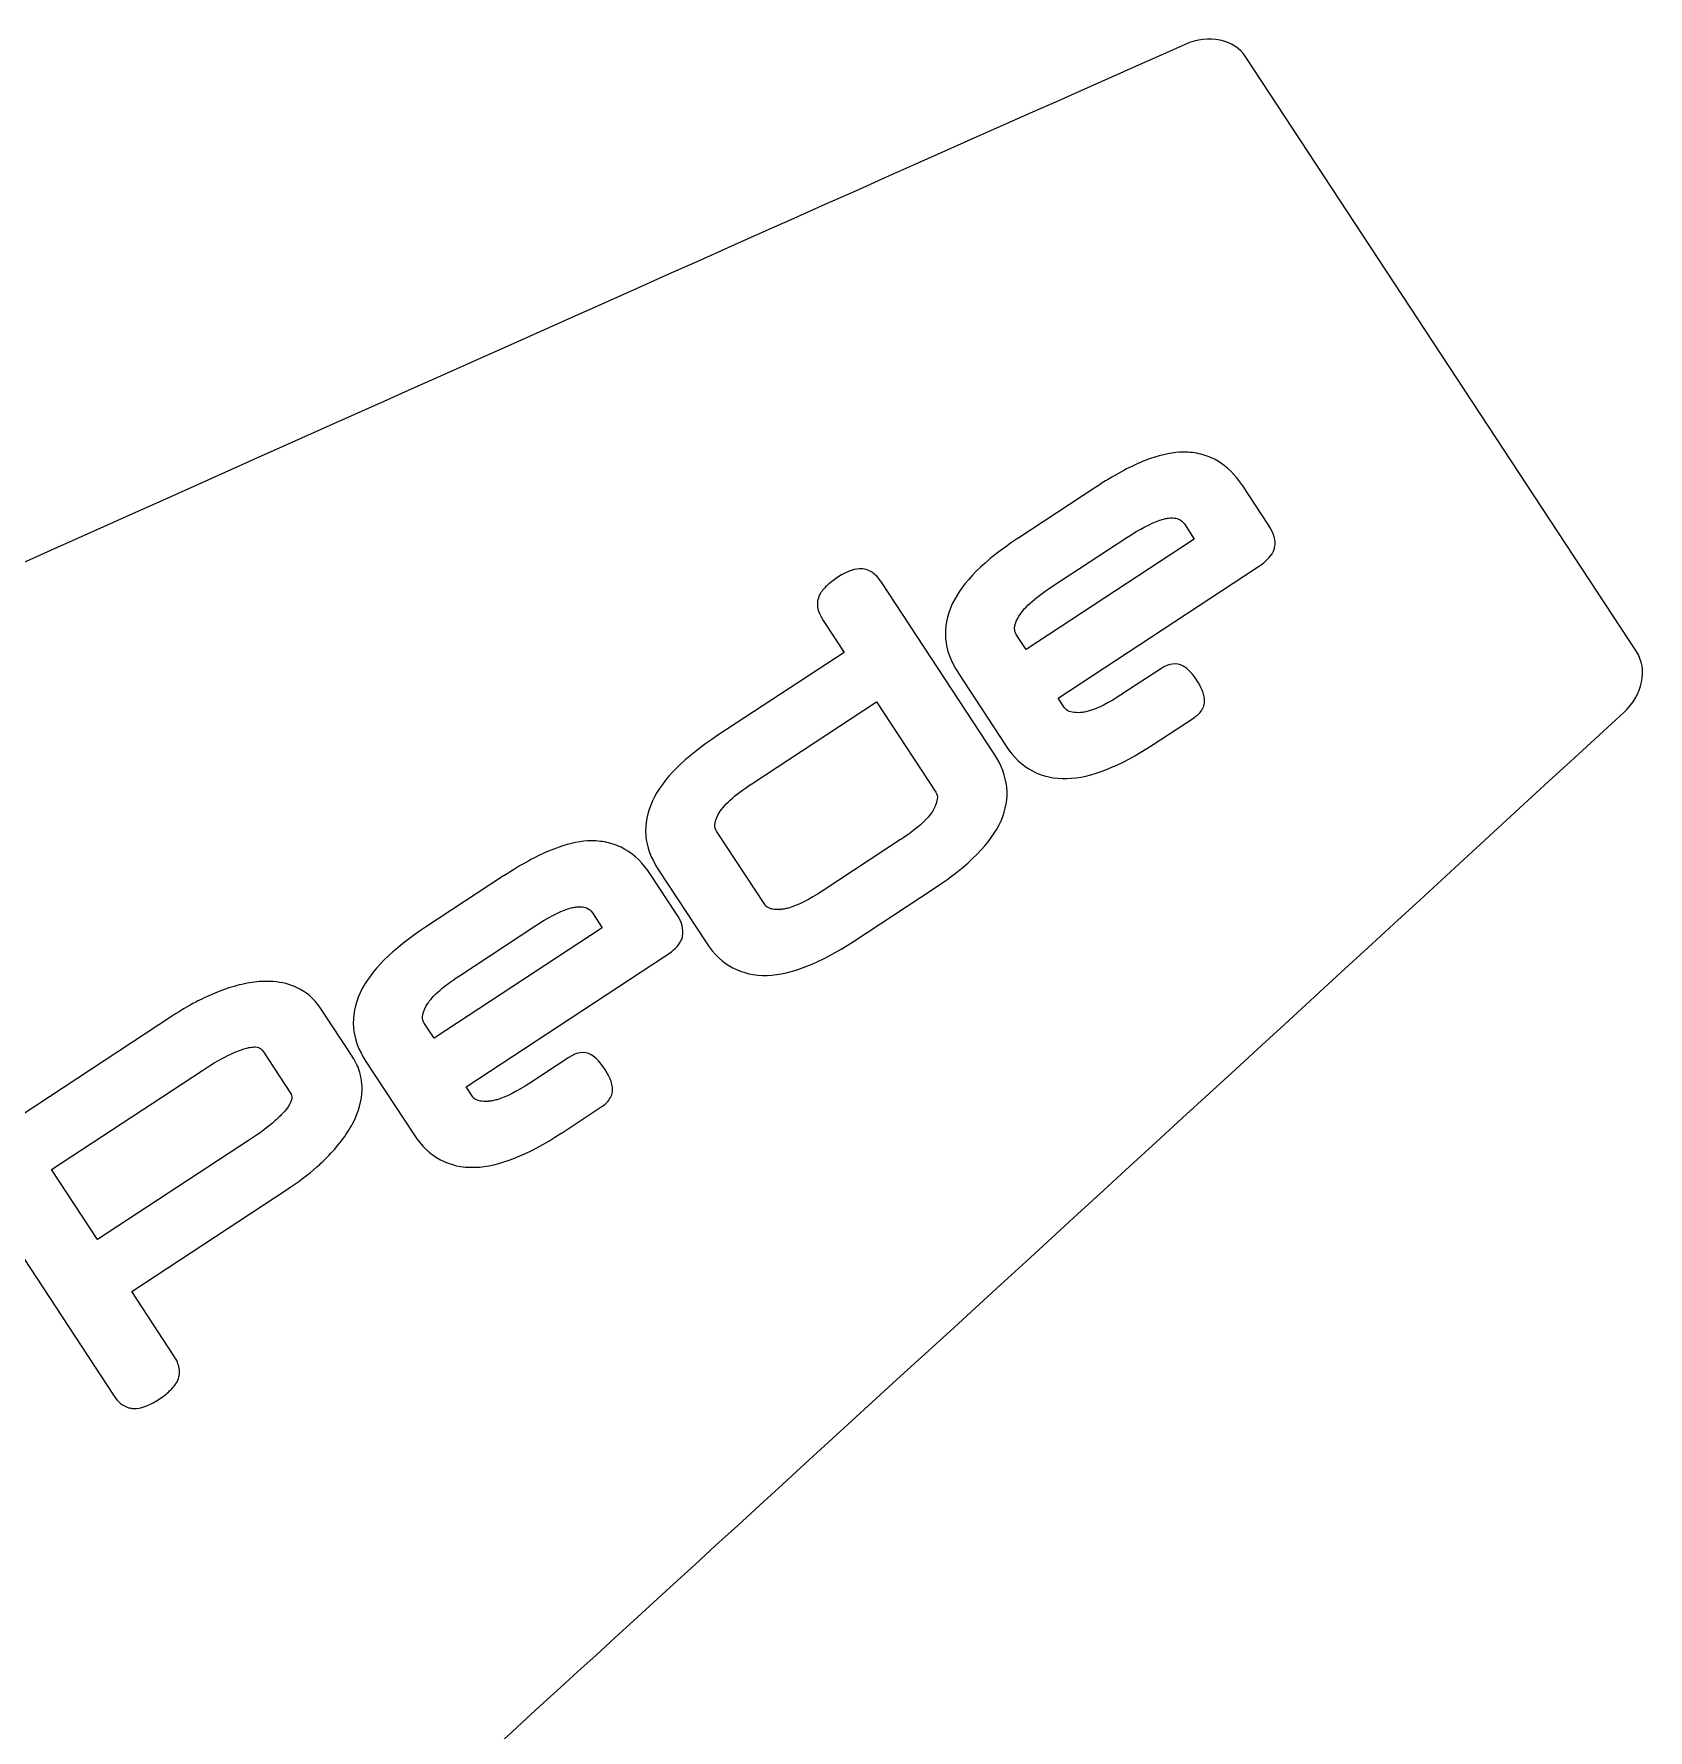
# Model space of a CAD drawing. Header units: inches. Extents: x -11.8 to 6.2, y -5.8 to 5.2.
# Drawn here: x 2.35 to 3.098, y 0.188 to 0.974 of the extents above; entities that cross this region are included whole.
import ezdxf

# ---------------------------------------------------------------- set-up
doc = ezdxf.new("R2010")
doc.units = ezdxf.units.IN
doc.header["$MEASUREMENT"] = 0
doc.layers.add('VIEW_HATCHES', color=7, linetype='Continuous')

msp = doc.modelspace()

# ---------------------------------------------------------------- linework, layer by layer
at = {"layer": 'VIEW_HATCHES', "color": 4, "lineweight": 5}
msp.add_open_spline([(2.50465, 0.12541), (2.50465, 0.12541), (2.37819, -0.25996), (2.37819, -0.25996), (2.37819, -0.25996), (2.37355, -0.28145), (2.35904, -0.30166), (2.33856, -0.31511), (2.33856, -0.31511), (2.31808, -0.32858), (2.29365, -0.33388), (2.27207, -0.32964), (2.27207, -0.32964), (2.27207, -0.32964), (1.86822, -0.29248), (1.86822, -0.29248), (1.86822, -0.29248), (1.86822, -0.29248), (1.86822, -0.29248), (1.86822, -0.29248), (1.86822, -0.29248), (1.85908, -0.29654), (1.39627, -0.50395), (1.14663, -0.61466), (1.14663, -0.61466), (1.13566, -0.61954), (1.12385, -0.61706), (1.11841, -0.6088), (1.11841, -0.6088), (1.11841, -0.6088), (0.93741, -0.33312), (0.93741, -0.33312), (0.93741, -0.33312), (0.93196, -0.32485), (0.93443, -0.31302), (0.94324, -0.30489), (0.94324, -0.30489), (1.18585, -0.08132), (1.51837, 0.22241), (1.52572, 0.22918), (1.52572, 0.22918), (1.52572, 0.22918), (1.52572, 0.22918), (1.52572, 0.22918), (1.52572, 0.22918), (1.52572, 0.22918), (1.65254, 0.61401), (1.65254, 0.61401), (1.65254, 0.61401), (1.65718, 0.6355), (1.6717, 0.65572), (1.69217, 0.66917), (1.69217, 0.66917), (1.71263, 0.68264), (1.73708, 0.68793), (1.75868, 0.68368), (1.75868, 0.68368), (1.75868, 0.68368), (2.16215, 0.64706), (2.16215, 0.64706), (2.16215, 0.64706), (2.16215, 0.64706), (2.16215, 0.64706), (2.16215, 0.64706), (2.16215, 0.64706), (2.1713, 0.65112), (2.64932, 0.86529), (2.88376, 0.96924), (2.88376, 0.96924), (2.89472, 0.97412), (2.90655, 0.97166), (2.91198, 0.96339), (2.91198, 0.96339), (2.91198, 0.96339), (3.09299, 0.6877), (3.09299, 0.6877), (3.09299, 0.6877), (3.09841, 0.67943), (3.09596, 0.66763), (3.08714, 0.65946), (3.08714, 0.65946), (2.84452, 0.4359), (2.51201, 0.13218), (2.50465, 0.12541), (2.50465, 0.12541), (2.50465, 0.12541), (2.50465, 0.12541), (2.50465, 0.12541)], degree=3, knots=[0, 0, 0, 0, 0.045455, 0.045455, 0.045455, 0.045455, 0.090909, 0.090909, 0.090909, 0.090909, 0.136364, 0.136364, 0.136364, 0.136364, 0.181818, 0.181818, 0.181818, 0.181818, 0.227273, 0.227273, 0.227273, 0.227273, 0.272727, 0.272727, 0.272727, 0.272727, 0.318182, 0.318182, 0.318182, 0.318182, 0.363636, 0.363636, 0.363636, 0.363636, 0.409091, 0.409091, 0.409091, 0.409091, 0.454545, 0.454545, 0.454545, 0.454545, 0.5, 0.5, 0.5, 0.5, 0.545455, 0.545455, 0.545455, 0.545455, 0.590909, 0.590909, 0.590909, 0.590909, 0.636364, 0.636364, 0.636364, 0.636364, 0.681818, 0.681818, 0.681818, 0.681818, 0.727273, 0.727273, 0.727273, 0.727273, 0.772727, 0.772727, 0.772727, 0.772727, 0.818182, 0.818182, 0.818182, 0.818182, 0.863636, 0.863636, 0.863636, 0.863636, 0.909091, 0.909091, 0.909091, 0.909091, 0.954545, 0.954545, 0.954545, 0.954545, 1, 1, 1, 1], dxfattribs=at)
at = {"layer": 'VIEW_HATCHES', "color": 3, "lineweight": 5}
for points, knots in [([(2.8249, 0.66606), (2.8249, 0.66606), (2.82782, 0.66164), (2.82782, 0.66164), (2.82782, 0.66164), (2.82782, 0.66164), (2.82781, 0.66163), (2.82781, 0.66163), (2.82781, 0.66163), (2.82781, 0.66163), (2.8278, 0.66163), (2.8278, 0.66163), (2.8278, 0.66163), (2.82831, 0.66085), (2.82907, 0.66026), (2.83007, 0.65989), (2.83007, 0.65989), (2.83046, 0.65975), (2.83093, 0.65963), (2.83142, 0.65954), (2.83142, 0.65954), (2.8325, 0.65934), (2.83378, 0.65929), (2.83522, 0.65939), (2.83522, 0.65939), (2.83522, 0.65939), (2.83522, 0.65939), (2.83522, 0.65939), (2.83522, 0.65939), (2.83522, 0.65939), (2.83523, 0.65939), (2.83523, 0.65939), (2.83523, 0.65939), (2.83523, 0.65939), (2.83524, 0.65939), (2.83524, 0.65939), (2.83524, 0.65939), (2.83524, 0.65939), (2.83524, 0.65938), (2.83524, 0.65938), (2.83524, 0.65938), (2.83524, 0.65938), (2.83524, 0.65938), (2.83524, 0.65938), (2.83524, 0.65938), (2.83586, 0.65943), (2.8365, 0.65952), (2.83711, 0.65962), (2.83711, 0.65962), (2.83787, 0.65978), (2.8386, 0.65996), (2.83929, 0.66016), (2.83929, 0.66016), (2.84345, 0.66137), (2.8485, 0.66396), (2.85451, 0.66787), (2.85451, 0.66787), (2.85451, 0.66787), (2.8545, 0.66788), (2.8545, 0.66788), (2.8545, 0.66788), (2.8545, 0.66788), (2.87254, 0.67972), (2.87254, 0.67972), (2.87254, 0.67972), (2.87637, 0.68224), (2.87981, 0.68265), (2.88285, 0.68096), (2.88285, 0.68096), (2.88399, 0.68031), (2.88512, 0.6794), (2.88625, 0.67819), (2.88625, 0.67819), (2.88724, 0.67712), (2.88822, 0.67587), (2.88922, 0.67437), (2.88922, 0.67437), (2.88922, 0.67437), (2.88921, 0.67433), (2.88921, 0.67433), (2.88921, 0.67433), (2.88921, 0.67433), (2.8892, 0.67433), (2.8892, 0.67433), (2.8892, 0.67433), (2.89022, 0.6728), (2.89101, 0.67139), (2.89155, 0.67011), (2.89155, 0.67011), (2.89178, 0.66963), (2.89195, 0.66915), (2.89211, 0.66873), (2.89211, 0.66873), (2.89241, 0.6678), (2.89263, 0.66686), (2.89274, 0.66591), (2.89274, 0.66591), (2.89274, 0.66591), (2.89275, 0.66591), (2.89275, 0.66591), (2.89275, 0.66591), (2.89299, 0.664), (2.89254, 0.66218), (2.89147, 0.66046), (2.89147, 0.66046), (2.89058, 0.65914), (2.8893, 0.65793), (2.88759, 0.6568), (2.88759, 0.6568), (2.88759, 0.6568), (2.8876, 0.65678), (2.8876, 0.65678), (2.8876, 0.65678), (2.8876, 0.65678), (2.86894, 0.64452), (2.86894, 0.64452), (2.86894, 0.64452), (2.86894, 0.64452), (2.86893, 0.64454), (2.86893, 0.64454), (2.86893, 0.64454), (2.85346, 0.63438), (2.84014, 0.62913), (2.829, 0.6288), (2.829, 0.6288), (2.81704, 0.62844), (2.80764, 0.63348), (2.80079, 0.64388), (2.80079, 0.64388), (2.80079, 0.64388), (2.77847, 0.6779), (2.77847, 0.6779), (2.77847, 0.6779), (2.77847, 0.6779), (2.77847, 0.6779), (2.77847, 0.6779), (2.77847, 0.6779), (2.77847, 0.6779), (2.77848, 0.67792), (2.77848, 0.67792), (2.77848, 0.67792), (2.77165, 0.68832), (2.77076, 0.69894), (2.77582, 0.70977), (2.77582, 0.70977), (2.78057, 0.71988), (2.79065, 0.73), (2.80612, 0.74013), (2.80612, 0.74013), (2.80612, 0.74013), (2.80609, 0.74016), (2.80609, 0.74016), (2.80609, 0.74016), (2.80609, 0.74016), (2.80613, 0.74018), (2.80613, 0.74018), (2.80613, 0.74018), (2.80613, 0.74018), (2.80613, 0.74016), (2.80613, 0.74016), (2.80613, 0.74016), (2.80613, 0.74016), (2.84235, 0.76394), (2.84235, 0.76394), (2.84235, 0.76394), (2.84235, 0.76394), (2.84233, 0.76394), (2.84233, 0.76394), (2.84233, 0.76394), (2.84233, 0.76394), (2.84233, 0.76397), (2.84233, 0.76397), (2.84233, 0.76397), (2.84233, 0.76397), (2.84236, 0.76395), (2.84236, 0.76395), (2.84236, 0.76395), (2.85046, 0.76927), (2.8578, 0.77323), (2.86439, 0.77593), (2.86439, 0.77593), (2.86544, 0.77636), (2.86651, 0.77675), (2.86766, 0.77717), (2.86766, 0.77717), (2.87324, 0.77913), (2.87835, 0.78013), (2.88298, 0.78017), (2.88298, 0.78017), (2.88298, 0.78017), (2.88304, 0.78019), (2.88304, 0.78019), (2.88304, 0.78019), (2.88304, 0.78019), (2.88304, 0.7802), (2.88304, 0.7802), (2.88304, 0.7802), (2.88304, 0.7802), (2.88306, 0.78017), (2.88306, 0.78017), (2.88306, 0.78017), (2.88587, 0.7802), (2.88856, 0.77987), (2.89111, 0.77924), (2.89111, 0.77924), (2.89371, 0.77856), (2.89618, 0.77758), (2.89853, 0.77625), (2.89853, 0.77625), (2.90309, 0.77361), (2.90708, 0.76972), (2.91047, 0.76458), (2.91047, 0.76458), (2.91047, 0.76458), (2.91046, 0.76457), (2.91046, 0.76457), (2.91046, 0.76457), (2.91046, 0.76457), (2.92228, 0.74656), (2.92228, 0.74656), (2.92228, 0.74656), (2.92228, 0.74656), (2.9223, 0.74657), (2.9223, 0.74657), (2.9223, 0.74657), (2.92493, 0.74256), (2.92591, 0.73902), (2.92528, 0.73597), (2.92528, 0.73597), (2.92528, 0.73597), (2.9253, 0.73596), (2.9253, 0.73596), (2.9253, 0.73596), (2.9253, 0.73596), (2.92528, 0.73595), (2.92528, 0.73595), (2.92528, 0.73595), (2.92528, 0.73595), (2.92528, 0.73593), (2.92528, 0.73593), (2.92528, 0.73593), (2.92515, 0.73533), (2.92498, 0.73478), (2.92474, 0.73424), (2.92474, 0.73424), (2.92474, 0.73424), (2.92472, 0.73424), (2.92472, 0.73424), (2.92472, 0.73424), (2.92448, 0.73372), (2.92422, 0.73325), (2.92391, 0.73276), (2.92391, 0.73276), (2.92391, 0.73276), (2.92389, 0.73277), (2.92389, 0.73277), (2.92389, 0.73277), (2.92254, 0.73075), (2.92021, 0.72868), (2.91693, 0.7265), (2.91693, 0.7265), (2.91693, 0.7265), (2.8249, 0.66606), (2.8249, 0.66606)], [0, 0, 0, 0, 0.015152, 0.015152, 0.015152, 0.015152, 0.030303, 0.030303, 0.030303, 0.030303, 0.045455, 0.045455, 0.045455, 0.045455, 0.060606, 0.060606, 0.060606, 0.060606, 0.075758, 0.075758, 0.075758, 0.075758, 0.090909, 0.090909, 0.090909, 0.090909, 0.106061, 0.106061, 0.106061, 0.106061, 0.121212, 0.121212, 0.121212, 0.121212, 0.136364, 0.136364, 0.136364, 0.136364, 0.151515, 0.151515, 0.151515, 0.151515, 0.166667, 0.166667, 0.166667, 0.166667, 0.181818, 0.181818, 0.181818, 0.181818, 0.19697, 0.19697, 0.19697, 0.19697, 0.212121, 0.212121, 0.212121, 0.212121, 0.227273, 0.227273, 0.227273, 0.227273, 0.242424, 0.242424, 0.242424, 0.242424, 0.257576, 0.257576, 0.257576, 0.257576, 0.272727, 0.272727, 0.272727, 0.272727, 0.287879, 0.287879, 0.287879, 0.287879, 0.30303, 0.30303, 0.30303, 0.30303, 0.318182, 0.318182, 0.318182, 0.318182, 0.333333, 0.333333, 0.333333, 0.333333, 0.348485, 0.348485, 0.348485, 0.348485, 0.363636, 0.363636, 0.363636, 0.363636, 0.378788, 0.378788, 0.378788, 0.378788, 0.393939, 0.393939, 0.393939, 0.393939, 0.409091, 0.409091, 0.409091, 0.409091, 0.424242, 0.424242, 0.424242, 0.424242, 0.439394, 0.439394, 0.439394, 0.439394, 0.454545, 0.454545, 0.454545, 0.454545, 0.469697, 0.469697, 0.469697, 0.469697, 0.484848, 0.484848, 0.484848, 0.484848, 0.5, 0.5, 0.5, 0.5, 0.515152, 0.515152, 0.515152, 0.515152, 0.530303, 0.530303, 0.530303, 0.530303, 0.545455, 0.545455, 0.545455, 0.545455, 0.560606, 0.560606, 0.560606, 0.560606, 0.575758, 0.575758, 0.575758, 0.575758, 0.590909, 0.590909, 0.590909, 0.590909, 0.606061, 0.606061, 0.606061, 0.606061, 0.621212, 0.621212, 0.621212, 0.621212, 0.636364, 0.636364, 0.636364, 0.636364, 0.651515, 0.651515, 0.651515, 0.651515, 0.666667, 0.666667, 0.666667, 0.666667, 0.681818, 0.681818, 0.681818, 0.681818, 0.69697, 0.69697, 0.69697, 0.69697, 0.712121, 0.712121, 0.712121, 0.712121, 0.727273, 0.727273, 0.727273, 0.727273, 0.742424, 0.742424, 0.742424, 0.742424, 0.757576, 0.757576, 0.757576, 0.757576, 0.772727, 0.772727, 0.772727, 0.772727, 0.787879, 0.787879, 0.787879, 0.787879, 0.80303, 0.80303, 0.80303, 0.80303, 0.818182, 0.818182, 0.818182, 0.818182, 0.833333, 0.833333, 0.833333, 0.833333, 0.848485, 0.848485, 0.848485, 0.848485, 0.863636, 0.863636, 0.863636, 0.863636, 0.878788, 0.878788, 0.878788, 0.878788, 0.893939, 0.893939, 0.893939, 0.893939, 0.909091, 0.909091, 0.909091, 0.909091, 0.924242, 0.924242, 0.924242, 0.924242, 0.939394, 0.939394, 0.939394, 0.939394, 0.954545, 0.954545, 0.954545, 0.954545, 0.969697, 0.969697, 0.969697, 0.969697, 0.984848, 0.984848, 0.984848, 0.984848, 1, 1, 1, 1]), ([(2.81004, 0.6887), (2.81004, 0.6887), (2.88802, 0.73987), (2.88802, 0.73987), (2.88802, 0.73987), (2.88802, 0.73987), (2.88345, 0.74685), (2.88345, 0.74685), (2.88345, 0.74685), (2.88345, 0.74685), (2.88344, 0.74685), (2.88344, 0.74685), (2.88344, 0.74685), (2.88344, 0.74685), (2.88345, 0.74685), (2.88345, 0.74685), (2.88345, 0.74685), (2.88275, 0.74792), (2.88186, 0.74868), (2.88075, 0.74911), (2.88075, 0.74911), (2.88034, 0.74928), (2.87993, 0.7494), (2.87951, 0.74949), (2.87951, 0.74949), (2.87852, 0.74967), (2.87737, 0.7497), (2.87605, 0.74956), (2.87605, 0.74956), (2.87605, 0.74956), (2.87607, 0.74957), (2.87607, 0.74957), (2.87607, 0.74957), (2.87607, 0.74957), (2.87605, 0.74956), (2.87605, 0.74956), (2.87605, 0.74956), (2.87605, 0.74956), (2.87603, 0.74955), (2.87603, 0.74955), (2.87603, 0.74955), (2.87548, 0.7495), (2.87488, 0.74938), (2.87422, 0.74923), (2.87422, 0.74923), (2.87353, 0.74906), (2.87282, 0.74887), (2.87207, 0.74861), (2.87207, 0.74861), (2.86796, 0.74726), (2.86283, 0.74458), (2.85676, 0.74057), (2.85676, 0.74057), (2.85676, 0.74057), (2.82182, 0.71764), (2.82182, 0.71764), (2.82182, 0.71764), (2.81364, 0.71227), (2.80847, 0.70751), (2.80629, 0.70337), (2.80629, 0.70337), (2.80531, 0.70152), (2.8048, 0.69991), (2.80472, 0.6985), (2.80472, 0.6985), (2.80468, 0.69746), (2.80493, 0.6965), (2.80548, 0.69565), (2.80548, 0.69565), (2.80548, 0.69565), (2.81004, 0.6887), (2.81004, 0.6887)], [0, 0, 0, 0, 0.055556, 0.055556, 0.055556, 0.055556, 0.111111, 0.111111, 0.111111, 0.111111, 0.166667, 0.166667, 0.166667, 0.166667, 0.222222, 0.222222, 0.222222, 0.222222, 0.277778, 0.277778, 0.277778, 0.277778, 0.333333, 0.333333, 0.333333, 0.333333, 0.388889, 0.388889, 0.388889, 0.388889, 0.444444, 0.444444, 0.444444, 0.444444, 0.5, 0.5, 0.5, 0.5, 0.555556, 0.555556, 0.555556, 0.555556, 0.611111, 0.611111, 0.611111, 0.611111, 0.666667, 0.666667, 0.666667, 0.666667, 0.722222, 0.722222, 0.722222, 0.722222, 0.777778, 0.777778, 0.777778, 0.777778, 0.833333, 0.833333, 0.833333, 0.833333, 0.888889, 0.888889, 0.888889, 0.888889, 0.944444, 0.944444, 0.944444, 0.944444, 1, 1, 1, 1]), ([(2.71593, 0.7021), (2.71302, 0.7065), (2.7125, 0.71047), (2.71431, 0.71399), (2.71431, 0.71399), (2.71505, 0.71541), (2.71614, 0.71682), (2.71758, 0.7182), (2.71758, 0.7182), (2.7189, 0.71946), (2.72048, 0.72071), (2.72234, 0.72193), (2.72234, 0.72193), (2.7242, 0.72316), (2.72598, 0.72411), (2.72764, 0.72482), (2.72764, 0.72482), (2.7295, 0.72557), (2.73123, 0.726), (2.73282, 0.72609), (2.73282, 0.72609), (2.73491, 0.72622), (2.73689, 0.72563), (2.73875, 0.72434), (2.73875, 0.72434), (2.74026, 0.72331), (2.74167, 0.7218), (2.74296, 0.71981), (2.74296, 0.71981), (2.74296, 0.71981), (2.79522, 0.64024), (2.79522, 0.64024), (2.79522, 0.64024), (2.8087, 0.61968), (2.79948, 0.59894), (2.76757, 0.57796), (2.76757, 0.57796), (2.76757, 0.57796), (2.76757, 0.57796), (2.76757, 0.57796), (2.76757, 0.57796), (2.76757, 0.57796), (2.72996, 0.55326), (2.72996, 0.55326), (2.72996, 0.55326), (2.72996, 0.55326), (2.72996, 0.55328), (2.72996, 0.55328), (2.72996, 0.55328), (2.71449, 0.54312), (2.70118, 0.53788), (2.69002, 0.53754), (2.69002, 0.53754), (2.67807, 0.53719), (2.66865, 0.54222), (2.6618, 0.55262), (2.6618, 0.55262), (2.6618, 0.55262), (2.63948, 0.58663), (2.63948, 0.58663), (2.63948, 0.58663), (2.63948, 0.58663), (2.63948, 0.58663), (2.63948, 0.58663), (2.63948, 0.58663), (2.63948, 0.58663), (2.6395, 0.58665), (2.6395, 0.58665), (2.6395, 0.58665), (2.63266, 0.59706), (2.63178, 0.60768), (2.63686, 0.6185), (2.63686, 0.6185), (2.6416, 0.62861), (2.65167, 0.63872), (2.66715, 0.64887), (2.66715, 0.64887), (2.66715, 0.64887), (2.66713, 0.6489), (2.66713, 0.6489), (2.66713, 0.6489), (2.66713, 0.6489), (2.66715, 0.64892), (2.66715, 0.64892), (2.66715, 0.64892), (2.66715, 0.64892), (2.72563, 0.68733), (2.72563, 0.68733), (2.72563, 0.68733), (2.72563, 0.68733), (2.71593, 0.7021), (2.71593, 0.7021)], [0, 0, 0, 0, 0.043478, 0.043478, 0.043478, 0.043478, 0.086957, 0.086957, 0.086957, 0.086957, 0.130435, 0.130435, 0.130435, 0.130435, 0.173913, 0.173913, 0.173913, 0.173913, 0.217391, 0.217391, 0.217391, 0.217391, 0.26087, 0.26087, 0.26087, 0.26087, 0.304348, 0.304348, 0.304348, 0.304348, 0.347826, 0.347826, 0.347826, 0.347826, 0.391304, 0.391304, 0.391304, 0.391304, 0.434783, 0.434783, 0.434783, 0.434783, 0.478261, 0.478261, 0.478261, 0.478261, 0.521739, 0.521739, 0.521739, 0.521739, 0.565217, 0.565217, 0.565217, 0.565217, 0.608696, 0.608696, 0.608696, 0.608696, 0.652174, 0.652174, 0.652174, 0.652174, 0.695652, 0.695652, 0.695652, 0.695652, 0.73913, 0.73913, 0.73913, 0.73913, 0.782609, 0.782609, 0.782609, 0.782609, 0.826087, 0.826087, 0.826087, 0.826087, 0.869565, 0.869565, 0.869565, 0.869565, 0.913043, 0.913043, 0.913043, 0.913043, 0.956522, 0.956522, 0.956522, 0.956522, 1, 1, 1, 1]), ([(2.68285, 0.62637), (2.67468, 0.62102), (2.6695, 0.61625), (2.66731, 0.6121), (2.66731, 0.6121), (2.66634, 0.61025), (2.66581, 0.60863), (2.66575, 0.60728), (2.66575, 0.60728), (2.66569, 0.60619), (2.66595, 0.60522), (2.66651, 0.60437), (2.66651, 0.60437), (2.66651, 0.60437), (2.68885, 0.57037), (2.68885, 0.57037), (2.68885, 0.57037), (2.68885, 0.57037), (2.68885, 0.57037), (2.68885, 0.57037), (2.68885, 0.57037), (2.68885, 0.57037), (2.68883, 0.57036), (2.68883, 0.57036), (2.68883, 0.57036), (2.68934, 0.56958), (2.69009, 0.569), (2.69109, 0.56863), (2.69109, 0.56863), (2.69149, 0.56848), (2.69194, 0.56836), (2.69244, 0.56826), (2.69244, 0.56826), (2.69352, 0.56807), (2.69479, 0.56801), (2.69626, 0.5681), (2.69626, 0.5681), (2.69626, 0.5681), (2.69624, 0.56812), (2.69624, 0.56812), (2.69624, 0.56812), (2.69624, 0.56812), (2.69628, 0.56812), (2.69628, 0.56812), (2.69628, 0.56812), (2.69628, 0.56812), (2.69628, 0.56812), (2.69628, 0.56812), (2.69628, 0.56812), (2.69628, 0.56812), (2.69628, 0.56812), (2.69628, 0.56812), (2.69628, 0.56812), (2.69628, 0.56812), (2.69628, 0.56812), (2.69628, 0.56812), (2.69628, 0.56812), (2.69689, 0.56816), (2.6975, 0.56825), (2.69814, 0.56835), (2.69814, 0.56835), (2.69891, 0.5685), (2.69961, 0.56867), (2.70033, 0.5689), (2.70033, 0.5689), (2.70448, 0.57009), (2.70954, 0.5727), (2.71551, 0.57662), (2.71551, 0.57662), (2.71551, 0.57662), (2.75187, 0.60047), (2.75187, 0.60047), (2.75187, 0.60047), (2.75187, 0.60047), (2.7519, 0.60052), (2.7519, 0.60052), (2.7519, 0.60052), (2.7519, 0.60052), (2.75191, 0.6005), (2.75191, 0.6005), (2.75191, 0.6005), (2.75604, 0.60321), (2.75943, 0.60582), (2.76213, 0.60834), (2.76213, 0.60834), (2.76255, 0.60876), (2.76294, 0.60913), (2.7633, 0.60951), (2.7633, 0.60951), (2.76515, 0.6114), (2.76649, 0.61317), (2.76733, 0.61478), (2.76733, 0.61478), (2.76906, 0.61817), (2.76935, 0.62074), (2.7682, 0.6225), (2.7682, 0.6225), (2.7682, 0.6225), (2.7407, 0.66436), (2.7407, 0.66436), (2.7407, 0.66436), (2.7407, 0.66436), (2.68285, 0.62637), (2.68285, 0.62637)], [0, 0, 0, 0, 0.038462, 0.038462, 0.038462, 0.038462, 0.076923, 0.076923, 0.076923, 0.076923, 0.115385, 0.115385, 0.115385, 0.115385, 0.153846, 0.153846, 0.153846, 0.153846, 0.192308, 0.192308, 0.192308, 0.192308, 0.230769, 0.230769, 0.230769, 0.230769, 0.269231, 0.269231, 0.269231, 0.269231, 0.307692, 0.307692, 0.307692, 0.307692, 0.346154, 0.346154, 0.346154, 0.346154, 0.384615, 0.384615, 0.384615, 0.384615, 0.423077, 0.423077, 0.423077, 0.423077, 0.461538, 0.461538, 0.461538, 0.461538, 0.5, 0.5, 0.5, 0.5, 0.538462, 0.538462, 0.538462, 0.538462, 0.576923, 0.576923, 0.576923, 0.576923, 0.615385, 0.615385, 0.615385, 0.615385, 0.653846, 0.653846, 0.653846, 0.653846, 0.692308, 0.692308, 0.692308, 0.692308, 0.730769, 0.730769, 0.730769, 0.730769, 0.769231, 0.769231, 0.769231, 0.769231, 0.807692, 0.807692, 0.807692, 0.807692, 0.846154, 0.846154, 0.846154, 0.846154, 0.884615, 0.884615, 0.884615, 0.884615, 0.923077, 0.923077, 0.923077, 0.923077, 0.961538, 0.961538, 0.961538, 0.961538, 1, 1, 1, 1]), ([(2.5504, 0.48581), (2.5504, 0.48581), (2.5533, 0.48137), (2.5533, 0.48137), (2.5533, 0.48137), (2.5533, 0.48137), (2.55331, 0.48136), (2.55331, 0.48136), (2.55331, 0.48136), (2.55331, 0.48136), (2.5533, 0.48135), (2.5533, 0.48135), (2.5533, 0.48135), (2.55381, 0.48057), (2.55457, 0.47998), (2.55557, 0.47962), (2.55557, 0.47962), (2.55597, 0.47948), (2.55641, 0.47935), (2.5569, 0.47925), (2.5569, 0.47925), (2.55798, 0.47906), (2.55926, 0.47901), (2.56072, 0.4791), (2.56072, 0.4791), (2.56072, 0.4791), (2.56072, 0.47911), (2.56072, 0.47911), (2.56072, 0.47911), (2.56072, 0.47911), (2.56073, 0.47909), (2.56073, 0.47909), (2.56073, 0.47909), (2.56073, 0.47909), (2.56073, 0.47912), (2.56073, 0.47912), (2.56073, 0.47912), (2.56073, 0.47912), (2.56076, 0.47911), (2.56076, 0.47911), (2.56076, 0.47911), (2.56076, 0.47911), (2.56076, 0.47911), (2.56076, 0.47911), (2.56076, 0.47911), (2.56135, 0.47916), (2.56197, 0.47924), (2.5626, 0.47936), (2.5626, 0.47936), (2.56336, 0.47951), (2.56408, 0.47969), (2.56479, 0.47988), (2.56479, 0.47988), (2.56894, 0.48111), (2.574, 0.48367), (2.57998, 0.48761), (2.57998, 0.48761), (2.57998, 0.48761), (2.58001, 0.48761), (2.58001, 0.48761), (2.58001, 0.48761), (2.58001, 0.48761), (2.598, 0.49944), (2.598, 0.49944), (2.598, 0.49944), (2.60186, 0.50196), (2.6053, 0.50237), (2.60834, 0.50069), (2.60834, 0.50069), (2.60947, 0.50003), (2.61061, 0.49912), (2.61174, 0.49791), (2.61174, 0.49791), (2.61271, 0.49686), (2.6137, 0.49559), (2.61468, 0.49409), (2.61468, 0.49409), (2.61468, 0.49409), (2.6147, 0.49405), (2.6147, 0.49405), (2.6147, 0.49405), (2.6147, 0.49405), (2.6147, 0.49406), (2.6147, 0.49406), (2.6147, 0.49406), (2.61571, 0.49251), (2.61648, 0.4911), (2.61704, 0.48983), (2.61704, 0.48983), (2.61728, 0.48933), (2.61744, 0.48888), (2.61759, 0.48846), (2.61759, 0.48846), (2.61791, 0.48753), (2.61811, 0.48659), (2.61824, 0.48563), (2.61824, 0.48563), (2.61824, 0.48563), (2.61824, 0.48563), (2.61824, 0.48563), (2.61824, 0.48563), (2.61848, 0.48373), (2.61804, 0.48191), (2.61693, 0.4802), (2.61693, 0.4802), (2.61608, 0.47887), (2.61478, 0.47764), (2.61306, 0.47651), (2.61306, 0.47651), (2.61306, 0.47651), (2.61308, 0.4765), (2.61308, 0.4765), (2.61308, 0.4765), (2.61308, 0.4765), (2.59445, 0.46426), (2.59445, 0.46426), (2.59445, 0.46426), (2.59445, 0.46426), (2.59443, 0.46428), (2.59443, 0.46428), (2.59443, 0.46428), (2.57896, 0.45412), (2.56565, 0.44887), (2.55449, 0.44852), (2.55449, 0.44852), (2.54253, 0.44817), (2.53313, 0.45321), (2.52628, 0.46361), (2.52628, 0.46361), (2.52628, 0.46361), (2.50397, 0.49761), (2.50397, 0.49761), (2.50397, 0.49761), (2.50397, 0.49761), (2.50395, 0.49765), (2.50395, 0.49765), (2.50395, 0.49765), (2.50395, 0.49765), (2.50396, 0.49764), (2.50396, 0.49764), (2.50396, 0.49764), (2.49713, 0.50807), (2.49624, 0.51868), (2.50132, 0.5295), (2.50132, 0.5295), (2.50607, 0.53959), (2.51614, 0.54973), (2.5316, 0.55987), (2.5316, 0.55987), (2.5316, 0.55987), (2.53159, 0.55988), (2.53159, 0.55988), (2.53159, 0.55988), (2.53159, 0.55988), (2.53162, 0.5599), (2.53162, 0.5599), (2.53162, 0.5599), (2.53162, 0.5599), (2.53163, 0.55988), (2.53163, 0.55988), (2.53163, 0.55988), (2.53163, 0.55988), (2.56781, 0.58365), (2.56781, 0.58365), (2.56781, 0.58365), (2.56781, 0.58365), (2.56782, 0.58367), (2.56782, 0.58367), (2.56782, 0.58367), (2.56782, 0.58367), (2.56784, 0.5837), (2.56784, 0.5837), (2.56784, 0.5837), (2.56784, 0.5837), (2.56787, 0.58367), (2.56787, 0.58367), (2.56787, 0.58367), (2.57595, 0.58898), (2.58328, 0.59299), (2.58989, 0.59566), (2.58989, 0.59566), (2.59093, 0.59606), (2.592, 0.59648), (2.59315, 0.59689), (2.59315, 0.59689), (2.59874, 0.59887), (2.60384, 0.59986), (2.60848, 0.5999), (2.60848, 0.5999), (2.60848, 0.5999), (2.60853, 0.59991), (2.60853, 0.59991), (2.60853, 0.59991), (2.60853, 0.59991), (2.60854, 0.59991), (2.60854, 0.59991), (2.60854, 0.59991), (2.60854, 0.59991), (2.60854, 0.5999), (2.60854, 0.5999), (2.60854, 0.5999), (2.61136, 0.59991), (2.61404, 0.59959), (2.61661, 0.59897), (2.61661, 0.59897), (2.61919, 0.5983), (2.62167, 0.5973), (2.62402, 0.59597), (2.62402, 0.59597), (2.62859, 0.59333), (2.63257, 0.58945), (2.63596, 0.5843), (2.63596, 0.5843), (2.63596, 0.5843), (2.63595, 0.5843), (2.63595, 0.5843), (2.63595, 0.5843), (2.63595, 0.5843), (2.64777, 0.56628), (2.64777, 0.56628), (2.64777, 0.56628), (2.64777, 0.56628), (2.6478, 0.56629), (2.6478, 0.56629), (2.6478, 0.56629), (2.65042, 0.56228), (2.65142, 0.55876), (2.65078, 0.55569), (2.65078, 0.55569), (2.65078, 0.55569), (2.65079, 0.55567), (2.65079, 0.55567), (2.65079, 0.55567), (2.65079, 0.55567), (2.65078, 0.55567), (2.65078, 0.55567), (2.65078, 0.55567), (2.65078, 0.55567), (2.65078, 0.55566), (2.65078, 0.55566), (2.65078, 0.55566), (2.65065, 0.55507), (2.65046, 0.55452), (2.65023, 0.55396), (2.65023, 0.55396), (2.65023, 0.55396), (2.65022, 0.55398), (2.65022, 0.55398), (2.65022, 0.55398), (2.64997, 0.55344), (2.6497, 0.55296), (2.64939, 0.55249), (2.64939, 0.55249), (2.64939, 0.55249), (2.64937, 0.5525), (2.64937, 0.5525), (2.64937, 0.5525), (2.64804, 0.55049), (2.64572, 0.54839), (2.64243, 0.54622), (2.64243, 0.54622), (2.64243, 0.54622), (2.5504, 0.48581), (2.5504, 0.48581)], [0, 0, 0, 0, 0.015152, 0.015152, 0.015152, 0.015152, 0.030303, 0.030303, 0.030303, 0.030303, 0.045455, 0.045455, 0.045455, 0.045455, 0.060606, 0.060606, 0.060606, 0.060606, 0.075758, 0.075758, 0.075758, 0.075758, 0.090909, 0.090909, 0.090909, 0.090909, 0.106061, 0.106061, 0.106061, 0.106061, 0.121212, 0.121212, 0.121212, 0.121212, 0.136364, 0.136364, 0.136364, 0.136364, 0.151515, 0.151515, 0.151515, 0.151515, 0.166667, 0.166667, 0.166667, 0.166667, 0.181818, 0.181818, 0.181818, 0.181818, 0.19697, 0.19697, 0.19697, 0.19697, 0.212121, 0.212121, 0.212121, 0.212121, 0.227273, 0.227273, 0.227273, 0.227273, 0.242424, 0.242424, 0.242424, 0.242424, 0.257576, 0.257576, 0.257576, 0.257576, 0.272727, 0.272727, 0.272727, 0.272727, 0.287879, 0.287879, 0.287879, 0.287879, 0.30303, 0.30303, 0.30303, 0.30303, 0.318182, 0.318182, 0.318182, 0.318182, 0.333333, 0.333333, 0.333333, 0.333333, 0.348485, 0.348485, 0.348485, 0.348485, 0.363636, 0.363636, 0.363636, 0.363636, 0.378788, 0.378788, 0.378788, 0.378788, 0.393939, 0.393939, 0.393939, 0.393939, 0.409091, 0.409091, 0.409091, 0.409091, 0.424242, 0.424242, 0.424242, 0.424242, 0.439394, 0.439394, 0.439394, 0.439394, 0.454545, 0.454545, 0.454545, 0.454545, 0.469697, 0.469697, 0.469697, 0.469697, 0.484848, 0.484848, 0.484848, 0.484848, 0.5, 0.5, 0.5, 0.5, 0.515152, 0.515152, 0.515152, 0.515152, 0.530303, 0.530303, 0.530303, 0.530303, 0.545455, 0.545455, 0.545455, 0.545455, 0.560606, 0.560606, 0.560606, 0.560606, 0.575758, 0.575758, 0.575758, 0.575758, 0.590909, 0.590909, 0.590909, 0.590909, 0.606061, 0.606061, 0.606061, 0.606061, 0.621212, 0.621212, 0.621212, 0.621212, 0.636364, 0.636364, 0.636364, 0.636364, 0.651515, 0.651515, 0.651515, 0.651515, 0.666667, 0.666667, 0.666667, 0.666667, 0.681818, 0.681818, 0.681818, 0.681818, 0.69697, 0.69697, 0.69697, 0.69697, 0.712121, 0.712121, 0.712121, 0.712121, 0.727273, 0.727273, 0.727273, 0.727273, 0.742424, 0.742424, 0.742424, 0.742424, 0.757576, 0.757576, 0.757576, 0.757576, 0.772727, 0.772727, 0.772727, 0.772727, 0.787879, 0.787879, 0.787879, 0.787879, 0.80303, 0.80303, 0.80303, 0.80303, 0.818182, 0.818182, 0.818182, 0.818182, 0.833333, 0.833333, 0.833333, 0.833333, 0.848485, 0.848485, 0.848485, 0.848485, 0.863636, 0.863636, 0.863636, 0.863636, 0.878788, 0.878788, 0.878788, 0.878788, 0.893939, 0.893939, 0.893939, 0.893939, 0.909091, 0.909091, 0.909091, 0.909091, 0.924242, 0.924242, 0.924242, 0.924242, 0.939394, 0.939394, 0.939394, 0.939394, 0.954545, 0.954545, 0.954545, 0.954545, 0.969697, 0.969697, 0.969697, 0.969697, 0.984848, 0.984848, 0.984848, 0.984848, 1, 1, 1, 1]), ([(2.53555, 0.50843), (2.53555, 0.50843), (2.6135, 0.5596), (2.6135, 0.5596), (2.6135, 0.5596), (2.6135, 0.5596), (2.60893, 0.56657), (2.60893, 0.56657), (2.60893, 0.56657), (2.60893, 0.56657), (2.60893, 0.56657), (2.60893, 0.56657), (2.60893, 0.56657), (2.60893, 0.56657), (2.60895, 0.56657), (2.60895, 0.56657), (2.60895, 0.56657), (2.60823, 0.56766), (2.60734, 0.5684), (2.60625, 0.56885), (2.60625, 0.56885), (2.60584, 0.56901), (2.60542, 0.56913), (2.60501, 0.5692), (2.60501, 0.5692), (2.604, 0.56941), (2.60285, 0.56943), (2.60155, 0.56928), (2.60155, 0.56928), (2.60155, 0.56928), (2.60155, 0.56928), (2.60155, 0.56928), (2.60155, 0.56928), (2.60155, 0.56928), (2.60154, 0.56928), (2.60154, 0.56928), (2.60154, 0.56928), (2.60154, 0.56928), (2.60152, 0.56928), (2.60152, 0.56928), (2.60152, 0.56928), (2.60098, 0.56921), (2.60035, 0.5691), (2.5997, 0.56895), (2.5997, 0.56895), (2.59904, 0.56879), (2.5983, 0.56859), (2.59756, 0.56834), (2.59756, 0.56834), (2.59344, 0.56698), (2.58833, 0.56431), (2.58226, 0.56031), (2.58226, 0.56031), (2.58226, 0.56031), (2.54731, 0.53735), (2.54731, 0.53735), (2.54731, 0.53735), (2.53914, 0.53201), (2.53397, 0.52725), (2.53178, 0.5231), (2.53178, 0.5231), (2.5308, 0.52125), (2.5303, 0.51964), (2.53022, 0.51825), (2.53022, 0.51825), (2.53017, 0.51719), (2.53043, 0.51624), (2.53097, 0.51536), (2.53097, 0.51536), (2.53097, 0.51536), (2.53555, 0.50843), (2.53555, 0.50843)], [0, 0, 0, 0, 0.055556, 0.055556, 0.055556, 0.055556, 0.111111, 0.111111, 0.111111, 0.111111, 0.166667, 0.166667, 0.166667, 0.166667, 0.222222, 0.222222, 0.222222, 0.222222, 0.277778, 0.277778, 0.277778, 0.277778, 0.333333, 0.333333, 0.333333, 0.333333, 0.388889, 0.388889, 0.388889, 0.388889, 0.444444, 0.444444, 0.444444, 0.444444, 0.5, 0.5, 0.5, 0.5, 0.555556, 0.555556, 0.555556, 0.555556, 0.611111, 0.611111, 0.611111, 0.611111, 0.666667, 0.666667, 0.666667, 0.666667, 0.722222, 0.722222, 0.722222, 0.722222, 0.777778, 0.777778, 0.777778, 0.777778, 0.833333, 0.833333, 0.833333, 0.833333, 0.888889, 0.888889, 0.888889, 0.888889, 0.944444, 0.944444, 0.944444, 0.944444, 1, 1, 1, 1]), ([(2.32154, 0.44242), (2.32154, 0.44242), (2.32155, 0.44243), (2.32155, 0.44243), (2.32155, 0.44243), (2.32155, 0.44243), (2.32157, 0.44243), (2.32157, 0.44243), (2.32157, 0.44243), (2.31934, 0.44584), (2.31857, 0.44913), (2.31927, 0.4523), (2.31927, 0.4523), (2.3195, 0.45339), (2.31993, 0.45445), (2.32054, 0.45548), (2.32054, 0.45548), (2.32163, 0.45731), (2.32325, 0.45894), (2.32541, 0.46037), (2.32541, 0.46037), (2.32541, 0.46037), (2.41425, 0.51871), (2.41425, 0.51871), (2.41425, 0.51871), (2.41425, 0.51871), (2.4143, 0.51873), (2.4143, 0.51873), (2.4143, 0.51873), (2.4143, 0.51873), (2.4143, 0.51872), (2.4143, 0.51872), (2.4143, 0.51872), (2.41796, 0.52113), (2.42156, 0.52328), (2.42507, 0.5251), (2.42507, 0.5251), (2.42584, 0.52554), (2.42643, 0.52585), (2.42677, 0.526), (2.42677, 0.526), (2.42966, 0.52749), (2.43256, 0.52878), (2.4354, 0.5299), (2.4354, 0.5299), (2.43882, 0.53122), (2.4421, 0.5323), (2.44524, 0.53307), (2.44524, 0.53307), (2.4485, 0.53389), (2.45156, 0.53439), (2.45447, 0.53462), (2.45447, 0.53462), (2.45447, 0.53462), (2.45447, 0.53462), (2.45447, 0.53462), (2.45447, 0.53462), (2.45447, 0.53462), (2.45449, 0.53461), (2.45449, 0.53461), (2.45449, 0.53461), (2.45517, 0.53466), (2.45599, 0.53471), (2.45696, 0.53473), (2.45696, 0.53473), (2.45789, 0.53475), (2.45868, 0.53474), (2.45937, 0.53472), (2.45937, 0.53472), (2.46354, 0.53456), (2.46736, 0.53378), (2.47083, 0.53233), (2.47083, 0.53233), (2.47083, 0.53233), (2.47088, 0.53233), (2.47088, 0.53233), (2.47088, 0.53233), (2.47088, 0.53233), (2.4709, 0.53231), (2.4709, 0.53231), (2.4709, 0.53231), (2.4709, 0.53231), (2.4709, 0.53231), (2.4709, 0.53231), (2.4709, 0.53231), (2.47211, 0.5318), (2.47329, 0.53121), (2.47441, 0.53054), (2.47441, 0.53054), (2.4755, 0.52989), (2.47657, 0.52914), (2.47762, 0.52827), (2.47762, 0.52827), (2.47967, 0.52658), (2.48141, 0.52461), (2.48288, 0.52236), (2.48288, 0.52236), (2.48288, 0.52236), (2.49782, 0.49964), (2.49782, 0.49964), (2.49782, 0.49964), (2.49782, 0.49964), (2.49783, 0.49962), (2.49783, 0.49962), (2.49783, 0.49962), (2.49783, 0.49962), (2.4978, 0.49961), (2.4978, 0.49961), (2.4978, 0.49961), (2.49931, 0.49731), (2.50041, 0.49492), (2.50115, 0.49243), (2.50115, 0.49243), (2.50139, 0.49161), (2.50158, 0.49076), (2.50174, 0.48991), (2.50174, 0.48991), (2.50207, 0.48815), (2.50221, 0.48637), (2.50217, 0.48462), (2.50217, 0.48462), (2.50208, 0.47939), (2.50061, 0.47408), (2.49777, 0.46869), (2.49777, 0.46869), (2.4964, 0.46612), (2.49471, 0.46348), (2.49269, 0.46084), (2.49269, 0.46084), (2.49072, 0.45826), (2.48844, 0.45567), (2.48586, 0.45308), (2.48586, 0.45308), (2.48586, 0.45308), (2.48583, 0.45303), (2.48583, 0.45303), (2.48583, 0.45303), (2.485, 0.4522), (2.48427, 0.45147), (2.48362, 0.45087), (2.48362, 0.45087), (2.48296, 0.45025), (2.48217, 0.44955), (2.48124, 0.44873), (2.48124, 0.44873), (2.4771, 0.44506), (2.47243, 0.44153), (2.46719, 0.43809), (2.46719, 0.43809), (2.46719, 0.43809), (2.39537, 0.39095), (2.39537, 0.39095), (2.39537, 0.39095), (2.39537, 0.39095), (2.41496, 0.36113), (2.41496, 0.36113), (2.41496, 0.36113), (2.41627, 0.35914), (2.41707, 0.35719), (2.41739, 0.35528), (2.41739, 0.35528), (2.41776, 0.35301), (2.41742, 0.35094), (2.41637, 0.34904), (2.41637, 0.34904), (2.41559, 0.34762), (2.41444, 0.3462), (2.41296, 0.3448), (2.41296, 0.3448), (2.41158, 0.34349), (2.40996, 0.3422), (2.40807, 0.34098), (2.40807, 0.34098), (2.40623, 0.33978), (2.40445, 0.3388), (2.40274, 0.33808), (2.40274, 0.33808), (2.4009, 0.3373), (2.39917, 0.33683), (2.39758, 0.33668), (2.39758, 0.33668), (2.39758, 0.33668), (2.39752, 0.33666), (2.39752, 0.33666), (2.39752, 0.33666), (2.39694, 0.33661), (2.39634, 0.33662), (2.3957, 0.33669), (2.3957, 0.33669), (2.39509, 0.33675), (2.39449, 0.33686), (2.39393, 0.33703), (2.39393, 0.33703), (2.3913, 0.33781), (2.38899, 0.33974), (2.38699, 0.34277), (2.38699, 0.34277), (2.38699, 0.34277), (2.32154, 0.44242), (2.32154, 0.44242)], [0, 0, 0, 0, 0.02, 0.02, 0.02, 0.02, 0.04, 0.04, 0.04, 0.04, 0.06, 0.06, 0.06, 0.06, 0.08, 0.08, 0.08, 0.08, 0.1, 0.1, 0.1, 0.1, 0.12, 0.12, 0.12, 0.12, 0.14, 0.14, 0.14, 0.14, 0.16, 0.16, 0.16, 0.16, 0.18, 0.18, 0.18, 0.18, 0.2, 0.2, 0.2, 0.2, 0.22, 0.22, 0.22, 0.22, 0.24, 0.24, 0.24, 0.24, 0.26, 0.26, 0.26, 0.26, 0.28, 0.28, 0.28, 0.28, 0.3, 0.3, 0.3, 0.3, 0.32, 0.32, 0.32, 0.32, 0.34, 0.34, 0.34, 0.34, 0.36, 0.36, 0.36, 0.36, 0.38, 0.38, 0.38, 0.38, 0.4, 0.4, 0.4, 0.4, 0.42, 0.42, 0.42, 0.42, 0.44, 0.44, 0.44, 0.44, 0.46, 0.46, 0.46, 0.46, 0.48, 0.48, 0.48, 0.48, 0.5, 0.5, 0.5, 0.5, 0.52, 0.52, 0.52, 0.52, 0.54, 0.54, 0.54, 0.54, 0.56, 0.56, 0.56, 0.56, 0.58, 0.58, 0.58, 0.58, 0.6, 0.6, 0.6, 0.6, 0.62, 0.62, 0.62, 0.62, 0.64, 0.64, 0.64, 0.64, 0.66, 0.66, 0.66, 0.66, 0.68, 0.68, 0.68, 0.68, 0.7, 0.7, 0.7, 0.7, 0.72, 0.72, 0.72, 0.72, 0.74, 0.74, 0.74, 0.74, 0.76, 0.76, 0.76, 0.76, 0.78, 0.78, 0.78, 0.78, 0.8, 0.8, 0.8, 0.8, 0.82, 0.82, 0.82, 0.82, 0.84, 0.84, 0.84, 0.84, 0.86, 0.86, 0.86, 0.86, 0.88, 0.88, 0.88, 0.88, 0.9, 0.9, 0.9, 0.9, 0.92, 0.92, 0.92, 0.92, 0.94, 0.94, 0.94, 0.94, 0.96, 0.96, 0.96, 0.96, 0.98, 0.98, 0.98, 0.98, 1, 1, 1, 1]), ([(2.35821, 0.4475), (2.35821, 0.4475), (2.37958, 0.41498), (2.37958, 0.41498), (2.37958, 0.41498), (2.37958, 0.41498), (2.44951, 0.4609), (2.44951, 0.4609), (2.44951, 0.4609), (2.45469, 0.46431), (2.45877, 0.46734), (2.46175, 0.47001), (2.46175, 0.47001), (2.46322, 0.47131), (2.4645, 0.47256), (2.46557, 0.47374), (2.46557, 0.47374), (2.4666, 0.47485), (2.46743, 0.47587), (2.46803, 0.4768), (2.46803, 0.4768), (2.46908, 0.47837), (2.46962, 0.47964), (2.46964, 0.48057), (2.46964, 0.48057), (2.46965, 0.48103), (2.46961, 0.48143), (2.46951, 0.48181), (2.46951, 0.48181), (2.46941, 0.48219), (2.46923, 0.48256), (2.46898, 0.48293), (2.46898, 0.48293), (2.46898, 0.48293), (2.45612, 0.50253), (2.45612, 0.50253), (2.45612, 0.50253), (2.45567, 0.50318), (2.45505, 0.50369), (2.45419, 0.50404), (2.45419, 0.50404), (2.45385, 0.50421), (2.45336, 0.5043), (2.45276, 0.50432), (2.45276, 0.50432), (2.45201, 0.50436), (2.45115, 0.50429), (2.45014, 0.50413), (2.45014, 0.50413), (2.45014, 0.50413), (2.45015, 0.5041), (2.45015, 0.5041), (2.45015, 0.5041), (2.45015, 0.5041), (2.45012, 0.50411), (2.45012, 0.50411), (2.45012, 0.50411), (2.45012, 0.50411), (2.45011, 0.50411), (2.45011, 0.50411), (2.45011, 0.50411), (2.45011, 0.50411), (2.4501, 0.50411), (2.4501, 0.50411), (2.4501, 0.50411), (2.4501, 0.50411), (2.4501, 0.50411), (2.4501, 0.50411), (2.4501, 0.50411), (2.4501, 0.50411), (2.4501, 0.50411), (2.4501, 0.50411), (2.4501, 0.50411), (2.44986, 0.50408), (2.44954, 0.504), (2.44914, 0.5039), (2.44914, 0.5039), (2.44887, 0.50384), (2.44852, 0.50376), (2.44811, 0.50364), (2.44811, 0.50364), (2.44811, 0.50364), (2.4481, 0.50363), (2.4481, 0.50363), (2.4481, 0.50363), (2.44615, 0.50307), (2.44391, 0.50222), (2.44138, 0.50104), (2.44138, 0.50104), (2.43774, 0.49936), (2.43334, 0.49682), (2.42815, 0.49344), (2.42815, 0.49344), (2.42815, 0.49344), (2.35821, 0.4475), (2.35821, 0.4475)], [0, 0, 0, 0, 0.041667, 0.041667, 0.041667, 0.041667, 0.083333, 0.083333, 0.083333, 0.083333, 0.125, 0.125, 0.125, 0.125, 0.166667, 0.166667, 0.166667, 0.166667, 0.208333, 0.208333, 0.208333, 0.208333, 0.25, 0.25, 0.25, 0.25, 0.291667, 0.291667, 0.291667, 0.291667, 0.333333, 0.333333, 0.333333, 0.333333, 0.375, 0.375, 0.375, 0.375, 0.416667, 0.416667, 0.416667, 0.416667, 0.458333, 0.458333, 0.458333, 0.458333, 0.5, 0.5, 0.5, 0.5, 0.541667, 0.541667, 0.541667, 0.541667, 0.583333, 0.583333, 0.583333, 0.583333, 0.625, 0.625, 0.625, 0.625, 0.666667, 0.666667, 0.666667, 0.666667, 0.708333, 0.708333, 0.708333, 0.708333, 0.75, 0.75, 0.75, 0.75, 0.791667, 0.791667, 0.791667, 0.791667, 0.833333, 0.833333, 0.833333, 0.833333, 0.875, 0.875, 0.875, 0.875, 0.916667, 0.916667, 0.916667, 0.916667, 0.958333, 0.958333, 0.958333, 0.958333, 1, 1, 1, 1])]:
    msp.add_open_spline(points, degree=3, knots=knots, dxfattribs=at)

doc.saveas('drawing.dxf')
